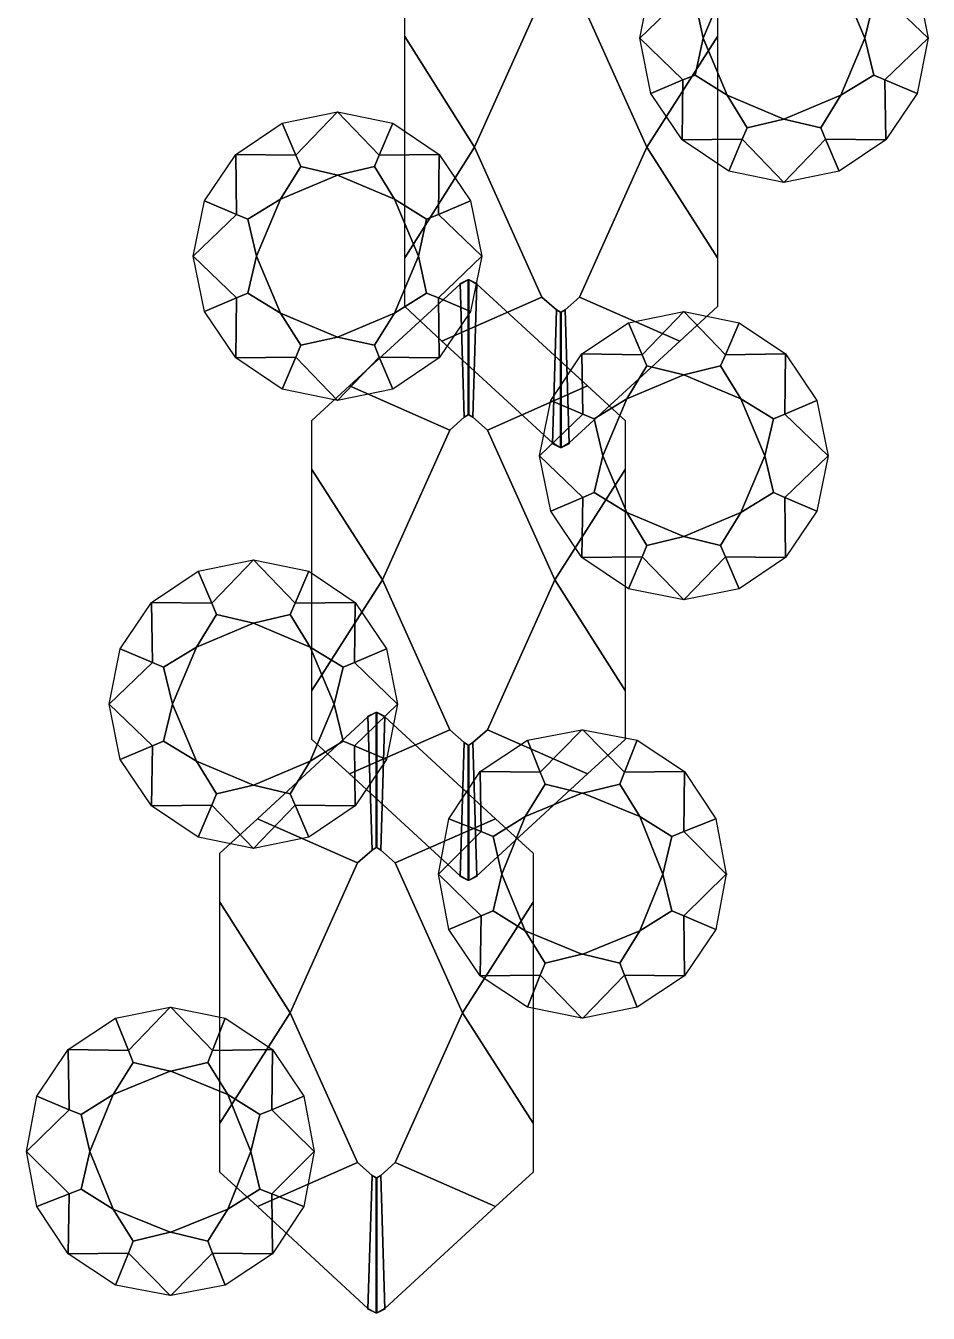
# Model space of a CAD drawing. Header units: millimetres. Extents: x 0 to 358, y 0 to 210.
# Drawn here: x 32.35 to 43.61, y 87.75 to 103.81 of the extents above; entities that cross this region are included whole.
import ezdxf

# ---------------------------------------------------------------- set-up
doc = ezdxf.new("R2010")
doc.units = ezdxf.units.MM

msp = doc.modelspace()

# ---------------------------------------------------------------- linework, layer by layer
at = {"layer": 'EDGES'}
for points in [[(37.08, 104.29), (37.54, 104.72), (38.79, 104.17), (37.95, 102.3), (37.95, 102.3), (37.08, 103.68)], [(39.26, 104.17), (40.51, 104.72), (40.98, 104.29), (40.98, 103.68), (40.1, 102.3), (40.1, 102.3)], [(40.8, 103.66), (41.1, 104.37), (41.1, 104.37), (41.81, 104.67), (41.81, 104.67), (42.52, 104.37), (42.52, 104.37), (42.82, 103.66), (42.82, 103.66), (42.52, 102.95), (42.52, 102.95), (41.81, 102.65), (41.81, 102.65), (41.1, 102.95), (41.1, 102.95), (40.8, 103.66)], [(37.95, 102.3), (38.79, 104.17), (38.97, 104.33), (39.02, 104.36), (39.02, 104.36), (39.03, 104.36), (39.03, 104.36), (39.08, 104.33), (39.26, 104.17), (40.1, 102.3), (39.26, 100.43), (39.08, 100.27), (39.03, 100.24), (39.03, 100.24), (39.02, 100.24), (39.02, 100.24), (38.97, 100.27), (38.79, 100.43)], [(40.01, 103.66), (40.15, 104.35), (40.15, 104.35), (40.55, 104.18), (40.55, 104.18)], [(40.7, 104.12), (41.1, 104.37), (40.8, 103.66)], [(42.52, 104.37), (42.93, 104.12), (42.82, 103.66)], [(43.07, 104.18), (43.47, 104.35), (43.61, 103.66)], [(40.01, 103.66), (40.01, 103.66), (40.55, 104.18), (40.7, 104.12), (40.8, 103.66), (40.8, 103.66), (40.7, 103.2), (40.55, 103.14), (40.55, 103.14), (40.01, 103.66)], [(42.82, 103.66), (42.93, 104.12), (43.07, 104.18), (43.07, 104.18), (43.61, 103.66), (43.61, 103.66), (43.61, 103.66), (43.07, 103.14), (42.93, 103.2), (42.82, 103.66)], [(37.08, 103.68), (37.95, 102.3), (37.08, 100.92)], [(40.01, 103.66), (40.55, 103.14), (40.15, 102.97)], [(40.1, 102.3), (40.98, 103.68), (40.98, 100.92)], [(40.7, 103.2), (40.8, 103.66), (41.1, 102.95)], [(42.52, 102.95), (42.82, 103.66), (42.93, 103.2)], [(43.07, 103.14), (43.07, 103.14), (43.61, 103.66), (43.47, 102.97), (43.47, 102.97)], [(40.15, 102.97), (40.15, 102.97), (40.55, 103.14), (40.55, 103.14), (40.54, 102.39)], [(40.54, 102.39), (40.55, 103.14), (40.7, 103.2), (41.1, 102.95), (41.1, 102.95), (41.35, 102.54), (41.29, 102.4), (41.29, 102.4), (40.54, 102.39), (40.54, 102.39)], [(42.27, 102.54), (42.52, 102.95), (42.52, 102.95), (42.93, 103.2), (43.07, 103.14), (43.07, 103.14), (43.08, 102.39), (43.08, 102.39), (43.08, 102.39), (42.33, 102.4)], [(43.07, 103.14), (43.47, 102.97), (43.08, 102.39)], [(41.1, 102.95), (41.81, 102.65), (41.35, 102.54)], [(41.81, 102.65), (42.52, 102.95), (42.27, 102.54)], [(34.44, 100.94), (34.44, 100.94), (34.44, 100.94), (34.58, 101.63), (34.97, 102.21), (35.55, 102.6), (36.24, 102.74), (36.24, 102.74), (36.24, 102.74), (36.24, 102.74), (36.24, 102.74), (36.93, 102.6), (37.51, 102.21), (37.9, 101.63), (38.04, 100.94), (38.04, 100.94), (38.04, 100.94), (38.04, 100.94), (38.04, 100.94), (37.9, 100.25), (37.51, 99.67), (36.93, 99.28), (36.24, 99.14), (36.24, 99.14), (36.24, 99.14), (36.24, 99.14), (36.24, 99.14), (35.55, 99.28), (34.97, 99.67), (34.58, 100.25), (34.44, 100.94), (34.44, 100.94)], [(35.55, 102.6), (36.24, 102.74), (35.72, 102.2)], [(35.72, 102.2), (35.72, 102.2), (36.24, 102.74), (36.24, 102.74), (36.24, 102.74), (36.76, 102.2), (36.7, 102.06), (36.24, 101.95), (36.24, 101.95), (35.78, 102.06)], [(36.24, 102.74), (36.93, 102.6), (36.93, 102.6), (36.76, 102.2), (36.76, 102.2)], [(34.97, 102.21), (35.55, 102.6), (35.55, 102.6), (35.72, 102.2), (35.72, 102.2)], [(36.76, 102.2), (36.93, 102.6), (37.51, 102.21)], [(41.29, 102.4), (41.35, 102.54), (41.81, 102.65), (41.81, 102.65), (42.27, 102.54), (42.33, 102.4), (42.33, 102.4), (41.81, 101.86), (41.81, 101.86), (41.81, 101.86)], [(40.54, 102.39), (41.29, 102.4), (41.12, 102)], [(41.12, 102), (41.12, 102), (41.29, 102.4), (41.29, 102.4), (41.81, 101.86)], [(41.81, 101.86), (42.33, 102.4), (42.5, 102)], [(42.33, 102.4), (42.33, 102.4), (43.08, 102.39), (42.5, 102), (42.5, 102)], [(34.58, 101.63), (34.97, 102.21), (34.98, 101.46)], [(34.97, 102.21), (34.97, 102.21), (34.97, 102.21), (35.72, 102.2), (35.78, 102.06), (35.53, 101.65), (35.53, 101.65), (35.12, 101.4), (34.98, 101.46), (34.98, 101.46)], [(36.7, 102.06), (36.76, 102.2), (36.76, 102.2), (37.51, 102.21), (37.51, 102.21), (37.51, 102.21), (37.5, 101.46), (37.35, 101.4), (36.95, 101.65), (36.95, 101.65)], [(37.08, 100.92), (37.95, 102.3), (37.95, 102.3), (38.79, 100.43), (37.54, 99.88), (37.08, 100.31)], [(37.5, 101.46), (37.5, 101.46), (37.51, 102.21), (37.9, 101.63), (37.9, 101.63)], [(39.26, 100.43), (40.1, 102.3), (40.1, 102.3), (40.98, 100.92), (40.98, 100.31), (40.51, 99.88)], [(35.53, 101.65), (35.78, 102.06), (36.24, 101.95)], [(36.24, 101.95), (36.7, 102.06), (36.95, 101.65)], [(35.23, 100.94), (35.53, 101.65), (35.53, 101.65), (36.24, 101.95), (36.24, 101.95), (36.95, 101.65), (36.95, 101.65), (37.25, 100.94), (37.25, 100.94), (36.95, 100.23), (36.95, 100.23), (36.24, 99.93), (36.24, 99.93), (35.53, 100.23), (35.53, 100.23), (35.23, 100.94)], [(34.44, 100.94), (34.58, 101.63), (34.58, 101.63), (34.98, 101.46), (34.98, 101.46)], [(35.12, 101.4), (35.53, 101.65), (35.23, 100.94)], [(36.95, 101.65), (37.35, 101.4), (37.25, 100.94)], [(37.5, 101.46), (37.9, 101.63), (38.04, 100.94)], [(34.44, 100.94), (34.44, 100.94), (34.98, 101.46), (35.12, 101.4), (35.23, 100.94), (35.23, 100.94), (35.12, 100.48), (34.98, 100.42), (34.98, 100.42), (34.44, 100.94)], [(37.25, 100.94), (37.35, 101.4), (37.5, 101.46), (37.5, 101.46), (38.04, 100.94), (38.04, 100.94), (38.04, 100.94), (37.5, 100.42), (37.35, 100.48), (37.25, 100.94)], [(34.44, 100.94), (34.98, 100.42), (34.58, 100.25)], [(35.12, 100.48), (35.23, 100.94), (35.53, 100.23)], [(36.95, 100.23), (37.25, 100.94), (37.35, 100.48)], [(37.5, 100.42), (37.5, 100.42), (38.04, 100.94), (37.9, 100.25), (37.9, 100.25)], [(35.92, 98.89), (36.39, 99.32), (37.77, 100.59), (37.87, 100.65), (37.87, 100.65), (37.87, 100.65), (37.87, 100.65), (37.88, 100.65), (37.88, 100.65), (37.88, 100.65), (37.88, 100.65), (37.88, 100.65), (37.98, 100.59), (39.36, 99.32), (39.83, 98.89), (39.83, 94.91), (39.36, 94.48), (37.98, 93.21), (37.88, 93.15), (37.88, 93.15), (37.88, 93.15), (37.88, 93.15), (37.88, 93.15), (37.87, 93.15), (37.87, 93.15), (37.87, 93.15), (37.87, 93.15), (37.77, 93.21), (36.39, 94.48), (35.92, 94.91)], [(36.39, 99.32), (37.77, 100.59), (37.77, 100.6), (37.82, 98.93), (37.64, 98.77)], [(37.77, 100.6), (37.87, 100.65), (37.87, 98.96), (37.82, 98.93)], [(37.87, 100.65), (37.87, 100.65), (37.87, 100.65), (37.88, 100.65), (37.88, 100.65), (37.88, 100.65), (37.88, 100.65), (37.88, 98.96), (37.87, 98.96)], [(37.87, 100.65), (37.87, 100.65), (37.87, 98.96), (37.87, 98.96)], [(37.88, 98.96), (37.88, 100.65), (37.88, 100.65), (37.88, 98.96)], [(37.88, 98.96), (37.88, 100.65), (37.98, 100.6), (37.93, 98.93)], [(37.93, 98.93), (37.98, 100.6), (37.98, 100.59), (39.36, 99.32), (38.11, 98.77)], [(34.58, 100.25), (34.58, 100.25), (34.98, 100.42), (34.98, 100.42), (34.97, 99.67)], [(34.97, 99.67), (34.98, 100.42), (35.12, 100.48), (35.53, 100.23), (35.53, 100.23), (35.78, 99.83), (35.72, 99.68), (35.72, 99.68), (34.97, 99.67), (34.97, 99.67)], [(36.7, 99.83), (36.95, 100.23), (36.95, 100.23), (37.35, 100.48), (37.5, 100.42), (37.5, 100.42), (37.51, 99.67), (37.51, 99.67), (37.51, 99.67), (36.76, 99.68)], [(37.5, 100.42), (37.9, 100.25), (37.51, 99.67)], [(37.54, 99.88), (38.79, 100.43), (38.97, 100.27), (38.92, 98.6), (38.92, 98.61)], [(39.08, 100.27), (39.26, 100.43), (40.51, 99.88), (39.13, 98.61), (39.13, 98.6)], [(38.76, 98.45), (38.76, 98.45), (38.76, 98.45), (38.9, 99.14), (39.29, 99.72), (39.87, 100.11), (40.56, 100.25), (40.56, 100.25), (40.56, 100.25), (40.56, 100.25), (40.56, 100.25), (41.25, 100.11), (41.83, 99.72), (42.22, 99.14), (42.36, 98.45), (42.36, 98.45), (42.36, 98.45), (42.36, 98.45), (42.36, 98.45), (42.22, 97.76), (41.83, 97.18), (41.25, 96.79), (40.56, 96.65), (40.56, 96.65), (40.56, 96.65), (40.56, 96.65), (40.56, 96.65), (39.87, 96.79), (39.29, 97.18), (38.9, 97.76), (38.76, 98.45), (38.76, 98.45)], [(38.92, 98.6), (38.97, 100.27), (39.02, 100.24), (39.02, 98.55)], [(39.03, 100.24), (39.08, 100.27), (39.13, 98.6), (39.03, 98.55)], [(39.87, 100.11), (40.56, 100.25), (40.04, 99.71)], [(40.04, 99.71), (40.04, 99.71), (40.56, 100.25), (40.56, 100.25), (40.56, 100.25), (41.08, 99.71), (41.02, 99.57), (40.56, 99.46), (40.56, 99.46), (40.1, 99.57)], [(40.56, 100.25), (41.25, 100.11), (41.25, 100.11), (41.08, 99.71), (41.08, 99.71)], [(35.53, 100.23), (36.24, 99.93), (35.78, 99.83)], [(36.24, 99.93), (36.95, 100.23), (36.7, 99.83)], [(39.02, 98.55), (39.02, 100.24), (39.03, 100.24), (39.03, 98.55), (39.03, 98.55), (39.03, 98.55), (39.03, 98.55), (39.02, 98.55), (39.02, 98.55)], [(39.02, 98.55), (39.02, 100.24), (39.02, 100.24), (39.02, 98.55)], [(39.03, 100.24), (39.03, 100.24), (39.03, 98.55), (39.03, 98.55)], [(39.29, 99.72), (39.87, 100.11), (39.87, 100.11), (40.04, 99.71), (40.04, 99.71)], [(41.08, 99.71), (41.25, 100.11), (41.83, 99.72)], [(35.72, 99.68), (35.78, 99.83), (36.24, 99.93), (36.24, 99.93), (36.7, 99.83), (36.76, 99.68), (36.76, 99.68), (36.24, 99.14), (36.24, 99.14), (36.24, 99.14)], [(34.97, 99.67), (35.72, 99.68), (35.55, 99.28)], [(35.55, 99.28), (35.55, 99.28), (35.72, 99.68), (35.72, 99.68), (36.24, 99.14)], [(36.24, 99.14), (36.76, 99.68), (36.93, 99.28)], [(36.76, 99.68), (36.76, 99.68), (37.51, 99.67), (36.93, 99.28), (36.93, 99.28)], [(38.9, 99.14), (39.29, 99.72), (39.3, 98.97)], [(39.29, 99.72), (39.29, 99.72), (39.29, 99.72), (40.04, 99.71), (40.1, 99.57), (39.85, 99.16), (39.85, 99.16), (39.44, 98.91), (39.3, 98.97), (39.3, 98.97)], [(41.02, 99.57), (41.08, 99.71), (41.08, 99.71), (41.83, 99.72), (41.83, 99.72), (41.83, 99.72), (41.82, 98.97), (41.68, 98.91), (41.27, 99.16), (41.27, 99.16)], [(41.82, 98.97), (41.82, 98.97), (41.83, 99.72), (42.22, 99.14), (42.22, 99.14)], [(39.55, 98.45), (39.85, 99.16), (39.85, 99.16), (40.56, 99.46), (40.56, 99.46), (41.27, 99.16), (41.27, 99.16), (41.57, 98.45), (41.57, 98.45), (41.27, 97.74), (41.27, 97.74), (40.56, 97.44), (40.56, 97.44), (39.85, 97.74), (39.85, 97.74), (39.55, 98.45)], [(39.85, 99.16), (40.1, 99.57), (40.56, 99.46)], [(40.56, 99.46), (41.02, 99.57), (41.27, 99.16)], [(35.92, 98.89), (36.39, 99.32), (37.64, 98.77), (36.8, 96.9), (36.8, 96.9), (35.92, 98.28)], [(38.11, 98.77), (39.36, 99.32), (39.83, 98.89), (39.83, 98.28), (38.95, 96.9), (38.95, 96.9)], [(38.76, 98.45), (38.9, 99.14), (38.9, 99.14), (39.3, 98.97), (39.3, 98.97)], [(39.44, 98.91), (39.85, 99.16), (39.55, 98.45)], [(41.27, 99.16), (41.68, 98.91), (41.57, 98.45)], [(41.82, 98.97), (42.22, 99.14), (42.36, 98.45)], [(38.76, 98.45), (38.76, 98.45), (39.3, 98.97), (39.44, 98.91), (39.55, 98.45), (39.55, 98.45), (39.44, 97.99), (39.3, 97.93), (39.3, 97.93), (38.76, 98.45)], [(41.57, 98.45), (41.68, 98.91), (41.82, 98.97), (41.82, 98.97), (42.36, 98.45), (42.36, 98.45), (42.36, 98.45), (41.82, 97.93), (41.68, 97.99), (41.57, 98.45)], [(36.8, 96.9), (37.64, 98.77), (37.82, 98.93), (37.87, 98.96), (37.87, 98.96), (37.88, 98.96), (37.88, 98.96), (37.93, 98.93), (38.11, 98.77), (38.95, 96.9), (38.11, 95.03), (37.93, 94.87), (37.88, 94.84), (37.88, 94.84), (37.87, 94.84), (37.87, 94.84), (37.82, 94.87), (37.64, 95.03)], [(38.76, 98.45), (39.3, 97.93), (38.9, 97.76)], [(39.44, 97.99), (39.55, 98.45), (39.85, 97.74)], [(41.27, 97.74), (41.57, 98.45), (41.68, 97.99)], [(41.82, 97.93), (41.82, 97.93), (42.36, 98.45), (42.22, 97.76), (42.22, 97.76)], [(35.92, 98.28), (36.8, 96.9), (35.92, 95.52)], [(38.95, 96.9), (39.83, 98.28), (39.83, 95.52)], [(38.9, 97.76), (38.9, 97.76), (39.3, 97.93), (39.3, 97.93), (39.29, 97.18)], [(39.29, 97.18), (39.3, 97.93), (39.44, 97.99), (39.85, 97.74), (39.85, 97.74), (40.1, 97.33), (40.04, 97.19), (40.04, 97.19), (39.29, 97.18), (39.29, 97.18)], [(41.02, 97.33), (41.27, 97.74), (41.27, 97.74), (41.68, 97.99), (41.82, 97.93), (41.82, 97.93), (41.83, 97.18), (41.83, 97.18), (41.83, 97.18), (41.08, 97.19)], [(41.82, 97.93), (42.22, 97.76), (41.83, 97.18)], [(39.85, 97.74), (40.56, 97.44), (40.1, 97.33)], [(40.56, 97.44), (41.27, 97.74), (41.02, 97.33)], [(40.04, 97.19), (40.1, 97.33), (40.56, 97.44), (40.56, 97.44), (41.02, 97.33), (41.08, 97.19), (41.08, 97.19), (40.56, 96.65), (40.56, 96.65), (40.56, 96.65)], [(33.39, 95.35), (33.39, 95.35), (33.39, 95.35), (33.53, 96.04), (33.92, 96.62), (34.5, 97.01), (35.19, 97.15), (35.19, 97.15), (35.19, 97.15), (35.19, 97.15), (35.19, 97.15), (35.88, 97.01), (36.46, 96.62), (36.85, 96.04), (36.99, 95.35), (36.99, 95.35), (36.99, 95.35), (36.99, 95.35), (36.99, 95.35), (36.85, 94.66), (36.46, 94.08), (35.88, 93.69), (35.19, 93.55), (35.19, 93.55), (35.19, 93.55), (35.19, 93.55), (35.19, 93.55), (34.5, 93.69), (33.92, 94.08), (33.53, 94.66), (33.39, 95.35), (33.39, 95.35)], [(34.5, 97.01), (35.19, 97.15), (34.67, 96.61)], [(34.67, 96.61), (34.67, 96.61), (35.19, 97.15), (35.19, 97.15), (35.19, 97.15), (35.71, 96.61), (35.65, 96.47), (35.19, 96.36), (35.19, 96.36), (34.73, 96.47)], [(35.19, 97.15), (35.88, 97.01), (35.88, 97.01), (35.71, 96.61), (35.71, 96.61)], [(39.29, 97.18), (40.04, 97.19), (39.87, 96.79)], [(39.87, 96.79), (39.87, 96.79), (40.04, 97.19), (40.04, 97.19), (40.56, 96.65)], [(40.56, 96.65), (41.08, 97.19), (41.25, 96.79)], [(41.08, 97.19), (41.08, 97.19), (41.83, 97.18), (41.25, 96.79), (41.25, 96.79)], [(33.92, 96.62), (34.5, 97.01), (34.5, 97.01), (34.67, 96.61), (34.67, 96.61)], [(35.71, 96.61), (35.88, 97.01), (36.46, 96.62)], [(35.92, 95.52), (36.8, 96.9), (36.8, 96.9), (37.64, 95.03), (36.39, 94.48), (35.92, 94.91)], [(38.11, 95.03), (38.95, 96.9), (38.95, 96.9), (39.83, 95.52), (39.83, 94.91), (39.36, 94.48)], [(33.53, 96.04), (33.92, 96.62), (33.93, 95.87)], [(33.92, 96.62), (33.92, 96.62), (33.92, 96.62), (34.67, 96.61), (34.73, 96.47), (34.48, 96.06), (34.48, 96.06), (34.07, 95.81), (33.93, 95.87), (33.93, 95.87)], [(35.65, 96.47), (35.71, 96.61), (35.71, 96.61), (36.46, 96.62), (36.46, 96.62), (36.46, 96.62), (36.45, 95.87), (36.31, 95.81), (35.9, 96.06), (35.9, 96.06)], [(36.45, 95.87), (36.45, 95.87), (36.46, 96.62), (36.85, 96.04), (36.85, 96.04)], [(34.48, 96.06), (34.73, 96.47), (35.19, 96.36)], [(35.19, 96.36), (35.65, 96.47), (35.9, 96.06)], [(34.18, 95.35), (34.48, 96.06), (34.48, 96.06), (35.19, 96.36), (35.19, 96.36), (35.9, 96.06), (35.9, 96.06), (36.2, 95.35), (36.2, 95.35), (35.9, 94.64), (35.9, 94.64), (35.19, 94.34), (35.19, 94.34), (34.48, 94.64), (34.48, 94.64), (34.18, 95.35)], [(33.39, 95.35), (33.53, 96.04), (33.53, 96.04), (33.93, 95.87), (33.93, 95.87)], [(34.07, 95.81), (34.48, 96.06), (34.18, 95.35)], [(35.9, 96.06), (36.31, 95.81), (36.2, 95.35)], [(36.45, 95.87), (36.85, 96.04), (36.99, 95.35)], [(33.39, 95.35), (33.39, 95.35), (33.93, 95.87), (34.07, 95.81), (34.18, 95.35), (34.18, 95.35), (34.07, 94.89), (33.93, 94.83), (33.93, 94.83), (33.39, 95.35)], [(36.2, 95.35), (36.31, 95.81), (36.45, 95.87), (36.45, 95.87), (36.99, 95.35), (36.99, 95.35), (36.99, 95.35), (36.45, 94.83), (36.31, 94.89), (36.2, 95.35)], [(33.39, 95.35), (33.93, 94.83), (33.53, 94.66)], [(34.07, 94.89), (34.18, 95.35), (34.48, 94.64)], [(35.9, 94.64), (36.2, 95.35), (36.31, 94.89)], [(36.45, 94.83), (36.45, 94.83), (36.99, 95.35), (36.85, 94.66), (36.85, 94.66)], [(34.77, 93.49), (35.24, 93.92), (36.62, 95.19), (36.72, 95.25), (36.72, 95.25), (36.72, 95.25), (36.72, 95.25), (36.73, 95.25), (36.73, 95.25), (36.73, 95.25), (36.73, 95.25), (36.73, 95.25), (36.83, 95.19), (38.21, 93.92), (38.68, 93.49), (38.68, 89.51), (38.21, 89.08), (36.83, 87.81), (36.73, 87.75), (36.73, 87.75), (36.73, 87.75), (36.73, 87.75), (36.73, 87.75), (36.72, 87.75), (36.72, 87.75), (36.72, 87.75), (36.72, 87.75), (36.62, 87.81), (35.24, 89.08), (34.77, 89.51)], [(35.24, 93.92), (36.62, 95.19), (36.62, 95.2), (36.67, 93.53), (36.49, 93.37)], [(36.62, 95.2), (36.72, 95.25), (36.72, 93.56), (36.67, 93.53)], [(36.72, 95.25), (36.72, 95.25), (36.72, 95.25), (36.73, 95.25), (36.73, 95.25), (36.73, 95.25), (36.73, 95.25), (36.73, 93.56), (36.72, 93.56)], [(36.72, 95.25), (36.72, 95.25), (36.72, 93.56), (36.72, 93.56)], [(36.73, 93.56), (36.73, 95.25), (36.73, 95.25), (36.73, 93.56)], [(36.73, 93.56), (36.73, 95.25), (36.83, 95.2), (36.78, 93.53)], [(36.78, 93.53), (36.83, 95.2), (36.83, 95.19), (38.21, 93.92), (36.96, 93.37)], [(36.39, 94.48), (37.64, 95.03), (37.82, 94.87), (37.77, 93.2), (37.77, 93.21)], [(37.5, 93.23), (37.5, 93.23), (37.5, 93.23), (37.63, 93.92), (38.02, 94.51), (38.61, 94.9), (39.29, 95.03), (39.29, 95.03), (39.3, 95.03), (39.3, 95.03), (39.3, 95.03), (39.98, 94.9), (40.57, 94.51), (40.96, 93.92), (41.09, 93.23), (41.09, 93.23), (41.1, 93.23), (41.09, 93.23), (41.09, 93.23), (40.96, 92.54), (40.57, 91.96), (39.98, 91.57), (39.3, 91.43), (39.3, 91.43), (39.3, 91.43), (39.29, 91.43), (39.29, 91.43), (38.61, 91.57), (38.02, 91.96), (37.63, 92.54), (37.5, 93.23), (37.5, 93.23)], [(37.93, 94.87), (38.11, 95.03), (39.36, 94.48), (37.98, 93.21), (37.98, 93.2)], [(38.61, 94.9), (39.29, 95.03), (38.77, 94.5)], [(38.77, 94.5), (38.77, 94.5), (39.29, 95.03), (39.3, 95.03), (39.3, 95.03), (39.82, 94.5), (39.76, 94.35), (39.3, 94.24), (39.29, 94.24), (38.83, 94.35)], [(39.3, 95.03), (39.98, 94.9), (39.98, 94.9), (39.82, 94.5), (39.82, 94.5)], [(33.53, 94.66), (33.53, 94.66), (33.93, 94.83), (33.93, 94.83), (33.92, 94.08)], [(33.92, 94.08), (33.93, 94.83), (34.07, 94.89), (34.48, 94.64), (34.48, 94.64), (34.73, 94.23), (34.67, 94.09), (34.67, 94.09), (33.92, 94.08), (33.92, 94.08)], [(35.65, 94.23), (35.9, 94.64), (35.9, 94.64), (36.31, 94.89), (36.45, 94.83), (36.45, 94.83), (36.46, 94.08), (36.46, 94.08), (36.46, 94.08), (35.71, 94.09)], [(36.45, 94.83), (36.85, 94.66), (36.46, 94.08)], [(37.77, 93.2), (37.82, 94.87), (37.87, 94.84), (37.87, 93.15)], [(37.87, 93.15), (37.87, 94.84), (37.88, 94.84), (37.88, 93.15), (37.88, 93.15), (37.88, 93.15), (37.88, 93.15), (37.87, 93.15), (37.87, 93.15)], [(37.87, 93.15), (37.87, 94.84), (37.87, 94.84), (37.87, 93.15)], [(37.88, 94.84), (37.93, 94.87), (37.98, 93.2), (37.88, 93.15)], [(37.88, 94.84), (37.88, 94.84), (37.88, 93.15), (37.88, 93.15)], [(38.02, 94.51), (38.61, 94.9), (38.61, 94.9), (38.77, 94.5), (38.77, 94.5)], [(39.82, 94.5), (39.98, 94.9), (40.57, 94.51)], [(34.48, 94.64), (35.19, 94.34), (34.73, 94.23)], [(35.19, 94.34), (35.9, 94.64), (35.65, 94.23)], [(37.63, 93.92), (38.02, 94.51), (38.03, 93.76)], [(38.02, 94.51), (38.02, 94.51), (38.02, 94.51), (38.77, 94.5), (38.83, 94.35), (38.58, 93.95), (38.58, 93.95), (38.18, 93.7), (38.03, 93.76), (38.03, 93.76)], [(39.76, 94.35), (39.82, 94.5), (39.82, 94.5), (40.57, 94.51), (40.57, 94.51), (40.57, 94.51), (40.56, 93.76), (40.41, 93.7), (40.01, 93.95), (40.01, 93.95)], [(40.56, 93.76), (40.56, 93.76), (40.57, 94.51), (40.96, 93.92), (40.96, 93.92)], [(34.67, 94.09), (34.73, 94.23), (35.19, 94.34), (35.19, 94.34), (35.65, 94.23), (35.71, 94.09), (35.71, 94.09), (35.19, 93.55), (35.19, 93.55), (35.19, 93.55)], [(38.58, 93.95), (38.83, 94.35), (39.29, 94.24)], [(39.3, 94.24), (39.76, 94.35), (40.01, 93.95)], [(38.29, 93.23), (38.58, 93.95), (38.58, 93.95), (39.29, 94.24), (39.3, 94.24), (40.01, 93.95), (40.01, 93.95), (40.3, 93.23), (40.3, 93.23), (40.01, 92.52), (40.01, 92.52), (39.3, 92.23), (39.29, 92.23), (38.58, 92.52), (38.58, 92.52), (38.29, 93.23)], [(33.92, 94.08), (34.67, 94.09), (34.5, 93.69)], [(34.5, 93.69), (34.5, 93.69), (34.67, 94.09), (34.67, 94.09), (35.19, 93.55)], [(35.19, 93.55), (35.71, 94.09), (35.88, 93.69)], [(35.71, 94.09), (35.71, 94.09), (36.46, 94.08), (35.88, 93.69), (35.88, 93.69)], [(34.77, 93.49), (35.24, 93.92), (36.49, 93.37), (35.65, 91.5), (35.65, 91.5), (34.77, 92.88)], [(36.96, 93.37), (38.21, 93.92), (38.68, 93.49), (38.68, 92.88), (37.8, 91.5), (37.8, 91.5)], [(37.5, 93.23), (37.63, 93.92), (37.63, 93.92), (38.03, 93.76), (38.03, 93.76)], [(38.18, 93.7), (38.58, 93.95), (38.29, 93.23)], [(40.01, 93.95), (40.41, 93.7), (40.3, 93.23)], [(40.56, 93.76), (40.96, 93.92), (41.09, 93.23)], [(37.5, 93.23), (37.5, 93.23), (38.03, 93.76), (38.18, 93.7), (38.29, 93.23), (38.29, 93.23), (38.18, 92.77), (38.03, 92.71), (38.03, 92.71), (37.5, 93.23)], [(40.3, 93.23), (40.41, 93.7), (40.56, 93.76), (40.56, 93.76), (41.09, 93.23), (41.1, 93.23), (41.09, 93.23), (40.56, 92.71), (40.41, 92.77), (40.3, 93.23)], [(35.65, 91.5), (36.49, 93.37), (36.67, 93.53), (36.72, 93.56), (36.72, 93.56), (36.73, 93.56), (36.73, 93.56), (36.78, 93.53), (36.96, 93.37), (37.8, 91.5), (36.96, 89.63), (36.78, 89.47), (36.73, 89.44), (36.73, 89.44), (36.72, 89.44), (36.72, 89.44), (36.67, 89.47), (36.49, 89.63)], [(37.5, 93.23), (38.03, 92.71), (37.63, 92.54)], [(38.18, 92.77), (38.29, 93.23), (38.58, 92.52)], [(40.01, 92.52), (40.3, 93.23), (40.41, 92.77)], [(40.56, 92.71), (40.56, 92.71), (41.09, 93.23), (40.96, 92.54), (40.96, 92.54)], [(34.77, 92.88), (35.65, 91.5), (34.77, 90.12)], [(37.8, 91.5), (38.68, 92.88), (38.68, 90.12)], [(37.63, 92.54), (37.63, 92.54), (38.03, 92.71), (38.03, 92.71), (38.02, 91.96)], [(38.02, 91.96), (38.03, 92.71), (38.18, 92.77), (38.58, 92.52), (38.58, 92.52), (38.83, 92.12), (38.77, 91.97), (38.77, 91.97), (38.02, 91.96), (38.02, 91.96)], [(39.76, 92.12), (40.01, 92.52), (40.01, 92.52), (40.41, 92.77), (40.56, 92.71), (40.56, 92.71), (40.57, 91.96), (40.57, 91.96), (40.57, 91.96), (39.82, 91.97)], [(40.56, 92.71), (40.96, 92.54), (40.57, 91.96)], [(38.58, 92.52), (39.29, 92.23), (38.83, 92.12)], [(39.3, 92.23), (40.01, 92.52), (39.76, 92.12)], [(38.77, 91.97), (38.83, 92.12), (39.29, 92.23), (39.3, 92.23), (39.76, 92.12), (39.82, 91.97), (39.82, 91.97), (39.3, 91.43), (39.3, 91.43), (39.29, 91.43)], [(38.02, 91.96), (38.77, 91.97), (38.61, 91.57)], [(38.61, 91.57), (38.61, 91.57), (38.77, 91.97), (38.77, 91.97), (39.29, 91.43)], [(39.3, 91.43), (39.82, 91.97), (39.98, 91.57)], [(39.82, 91.97), (39.82, 91.97), (40.57, 91.96), (39.98, 91.57), (39.98, 91.57)], [(32.35, 89.77), (32.36, 89.77), (32.36, 89.77), (32.49, 90.46), (32.88, 91.04), (33.47, 91.43), (34.15, 91.57), (34.15, 91.57), (34.15, 91.57), (34.16, 91.57), (34.16, 91.57), (34.84, 91.43), (35.43, 91.04), (35.82, 90.46), (35.95, 89.77), (35.95, 89.77), (35.95, 89.77), (35.95, 89.77), (35.95, 89.77), (35.82, 89.08), (35.43, 88.49), (34.84, 88.1), (34.16, 87.97), (34.16, 87.97), (34.15, 87.97), (34.15, 87.97), (34.15, 87.97), (33.47, 88.1), (32.88, 88.49), (32.49, 89.08), (32.36, 89.77), (32.36, 89.77)], [(32.88, 91.04), (33.47, 91.43), (33.47, 91.43), (33.63, 91.03), (33.63, 91.03)], [(33.47, 91.43), (34.15, 91.57), (33.63, 91.03)], [(33.63, 91.03), (33.63, 91.03), (34.15, 91.57), (34.15, 91.57), (34.16, 91.57), (34.68, 91.03), (34.62, 90.88), (34.16, 90.77), (34.15, 90.77), (33.69, 90.88)], [(34.16, 91.57), (34.84, 91.43), (34.84, 91.43), (34.68, 91.03), (34.68, 91.03)], [(34.68, 91.03), (34.84, 91.43), (35.43, 91.04)], [(34.77, 90.12), (35.65, 91.5), (35.65, 91.5), (36.49, 89.63), (35.24, 89.08), (34.77, 89.51)], [(36.96, 89.63), (37.8, 91.5), (37.8, 91.5), (38.68, 90.12), (38.68, 89.51), (38.21, 89.08)], [(32.49, 90.46), (32.88, 91.04), (32.89, 90.29)], [(32.88, 91.04), (32.88, 91.04), (32.88, 91.04), (33.63, 91.03), (33.69, 90.88), (33.44, 90.48), (33.44, 90.48), (33.04, 90.23), (32.89, 90.29), (32.89, 90.29)], [(34.62, 90.88), (34.68, 91.03), (34.68, 91.03), (35.43, 91.04), (35.43, 91.04), (35.43, 91.04), (35.42, 90.29), (35.27, 90.23), (34.87, 90.48), (34.87, 90.48)], [(35.42, 90.29), (35.42, 90.29), (35.43, 91.04), (35.82, 90.46), (35.82, 90.46)], [(33.15, 89.77), (33.44, 90.48), (33.44, 90.48), (34.15, 90.77), (34.16, 90.77), (34.87, 90.48), (34.87, 90.48), (35.16, 89.77), (35.16, 89.77), (34.87, 89.05), (34.87, 89.05), (34.16, 88.76), (34.15, 88.76), (33.44, 89.05), (33.44, 89.05), (33.15, 89.77)], [(33.44, 90.48), (33.69, 90.88), (34.15, 90.77)], [(34.16, 90.77), (34.62, 90.88), (34.87, 90.48)], [(32.36, 89.77), (32.49, 90.46), (32.49, 90.46), (32.89, 90.29), (32.89, 90.29)], [(33.04, 90.23), (33.44, 90.48), (33.15, 89.77)], [(34.87, 90.48), (35.27, 90.23), (35.16, 89.77)], [(35.42, 90.29), (35.82, 90.46), (35.95, 89.77)], [(32.35, 89.77), (32.36, 89.77), (32.89, 90.29), (33.04, 90.23), (33.15, 89.77), (33.15, 89.77), (33.04, 89.3), (32.89, 89.24), (32.89, 89.24), (32.36, 89.77)], [(35.16, 89.77), (35.27, 90.23), (35.42, 90.29), (35.42, 90.29), (35.95, 89.77), (35.95, 89.77), (35.95, 89.77), (35.42, 89.24), (35.27, 89.3), (35.16, 89.77)], [(32.36, 89.77), (32.89, 89.24), (32.49, 89.08)], [(33.04, 89.3), (33.15, 89.77), (33.44, 89.05)], [(34.87, 89.05), (35.16, 89.77), (35.27, 89.3)], [(35.42, 89.24), (35.42, 89.24), (35.95, 89.77), (35.82, 89.08), (35.82, 89.08)], [(35.24, 89.08), (36.49, 89.63), (36.67, 89.47), (36.62, 87.8), (36.62, 87.81)], [(36.78, 89.47), (36.96, 89.63), (38.21, 89.08), (36.83, 87.81), (36.83, 87.8)], [(36.62, 87.8), (36.67, 89.47), (36.72, 89.44), (36.72, 87.75)], [(36.72, 87.75), (36.72, 89.44), (36.73, 89.44), (36.73, 87.75), (36.73, 87.75), (36.73, 87.75), (36.73, 87.75), (36.72, 87.75), (36.72, 87.75)], [(36.72, 87.75), (36.72, 89.44), (36.72, 89.44), (36.72, 87.75)], [(36.73, 89.44), (36.78, 89.47), (36.83, 87.8), (36.73, 87.75)], [(36.73, 89.44), (36.73, 89.44), (36.73, 87.75), (36.73, 87.75)], [(32.49, 89.08), (32.49, 89.08), (32.89, 89.24), (32.89, 89.24), (32.88, 88.49)], [(32.88, 88.49), (32.89, 89.24), (33.04, 89.3), (33.44, 89.05), (33.44, 89.05), (33.69, 88.65), (33.63, 88.5), (33.63, 88.5), (32.88, 88.49), (32.88, 88.49)], [(34.62, 88.65), (34.87, 89.05), (34.87, 89.05), (35.27, 89.3), (35.42, 89.24), (35.42, 89.24), (35.43, 88.49), (35.43, 88.49), (35.43, 88.49), (34.68, 88.5)], [(35.42, 89.24), (35.82, 89.08), (35.43, 88.49)], [(33.44, 89.05), (34.15, 88.76), (33.69, 88.65)], [(34.16, 88.76), (34.87, 89.05), (34.62, 88.65)], [(33.63, 88.5), (33.69, 88.65), (34.15, 88.76), (34.16, 88.76), (34.62, 88.65), (34.68, 88.5), (34.68, 88.5), (34.16, 87.97), (34.15, 87.97), (34.15, 87.97)], [(32.88, 88.49), (33.63, 88.5), (33.47, 88.1)], [(33.47, 88.1), (33.47, 88.1), (33.63, 88.5), (33.63, 88.5), (34.15, 87.97)], [(34.16, 87.97), (34.68, 88.5), (34.84, 88.1)], [(34.68, 88.5), (34.68, 88.5), (35.43, 88.49), (34.84, 88.1), (34.84, 88.1)]]:
    msp.add_lwpolyline(points, close=True, dxfattribs=at)
for points in [[(40.98, 104.29), (40.98, 100.31), (40.51, 99.88), (39.13, 98.61), (39.03, 98.55), (39.03, 98.55), (39.03, 98.55), (39.03, 98.55), (39.03, 98.55), (39.02, 98.55), (39.02, 98.55), (39.02, 98.55), (39.02, 98.55), (38.92, 98.61), (37.54, 99.88), (37.08, 100.31), (37.08, 104.29)], [(43.47, 104.35), (43.61, 103.66), (43.61, 103.66), (43.61, 103.66), (43.61, 103.66), (43.61, 103.66), (43.47, 102.97), (43.08, 102.39), (42.5, 102), (41.81, 101.86), (41.81, 101.86), (41.81, 101.86), (41.81, 101.86), (41.81, 101.86), (41.12, 102), (40.54, 102.39), (40.15, 102.97), (40.01, 103.66), (40.01, 103.66), (40.01, 103.66), (40.01, 103.66), (40.01, 103.66), (40.15, 104.35)]]:
    msp.add_lwpolyline(points, dxfattribs=at)

doc.saveas('drawing.dxf')
